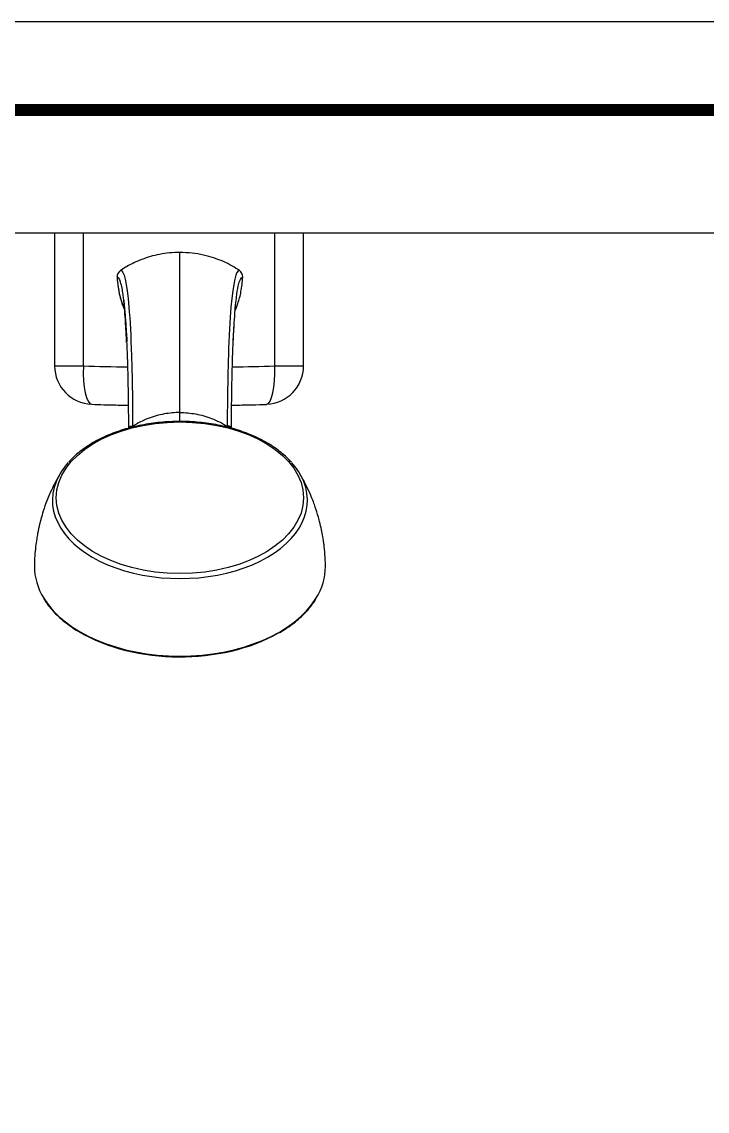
# Model space of a CAD drawing. Extents: x 0 to 1354, y 0 to 992.
# Drawn here: x 436.7 to 615.7, y 707.8 to 992.2 of the extents above; entities that cross this region are included whole.
import ezdxf

# ---------------------------------------------------------------- set-up
doc = ezdxf.new("R2010")
doc.units = 0
doc.header["$LTSCALE"] = 10
doc.header["$MEASUREMENT"] = 0
doc.layers.get('0').update_dxf_attribs({"linetype": 'CONTINUOUS'})
doc.layers.add('1', color=7, linetype='CONTINUOUS')
doc.layers.add('치수선', color=7, linetype='CONTINUOUS', lineweight=20)

msp = doc.modelspace()

# ---------------------------------------------------------------- linework, layer by layer
at = {"lineweight": -3, "ltscale": 0.5}
msp.add_lwpolyline([(0, 0), (1354.08, 0), (1354.08, 992.16), (0, 992.16)], close=True, dxfattribs=at)
at = {"color": 5, "linetype": 'ByBlock', "lineweight": -3, "const_width": 3.12}
msp.add_lwpolyline([(21.77, 42.48), (1332.17, 42.48), (1332.17, 969.12), (21.77, 969.12)], close=True, dxfattribs=at)
at = {"layer": '1', "color": 7, "linetype": 'Continuous', "lineweight": -3}
for p, q in [((445.24, 936.96), (445.24, 902.31)), ((452.74, 936.96), (445.24, 936.96)), ((452.74, 902.31), (452.74, 936.96)), ((502.74, 936.96), (452.74, 936.96)), ((502.74, 902.31), (502.74, 936.96)), ((510.24, 936.96), (502.74, 936.96)), ((510.24, 902.31), (510.24, 936.96)), ((445.24, 902.31), (452.74, 902.31)), ((502.74, 902.31), (510.24, 902.31))]:
    msp.add_line(p, q, dxfattribs=at)
for centre, start, end in [((455.24, 902.31), 180, 268.0491), ((500.24, 902.31), 271.9509, 0)]:
    msp.add_arc(centre, 10, start, end, dxfattribs=at)
for centre, major_axis, ratio, start_param, end_param in [((463.06, 925.56), (1.5, 0.07), 0.010727, 2.977137, 3.179895), ((455.24, 902.31), (-0.34, -9.99), 0.249864, 4.720899, 6.283961), ((500.24, 902.31), (0.34, -9.99), 0.249864, 6.282755, 7.845471), ((462.78, 886.89), (1.74, -0.99), 0.684175, 0.129436, 0.316805), ((493.15, 886.89), (-1.74, -0.99), 0.684175, 5.96638, 6.260639), ((477.96, 867.24), (33.3, 0), 0.612907, 2.637433, 2.901057), ((477.96, 867.24), (33.3, 0), 0.612907, 0.241768, 0.50179), ((477.96, 867.24), (33.3, 0), 0.612907, 2.901057, 6.524954), ((477.96, 849.87), (-38, 0), 0.612907, 6.278701, 6.642681), ((477.96, 849.87), (-38, 0), 0.612907, 2.778809, 3.146077), ((477.96, 849.87), (-38, 0), 0.612907, 0.359496, 2.77881), ((477.96, 849.5), (37.7, 0), 0.612907, 3.941186, 5.464289)]:
    msp.add_ellipse(centre, major_axis=major_axis, ratio=ratio, start_param=start_param, end_param=end_param, dxfattribs=at)
msp.add_ellipse((477.96, 867.92), major_axis=(32.28, 0), ratio=0.612907, dxfattribs=at)
for points, knots in [([(477.96, 931.96), (477.05, 931.93), (475.27, 931.88), (472.68, 931.49), (470.27, 930.91), (468.03, 930.17), (465.99, 929.29), (464.13, 928.32), (462.99, 927.59), (462.44, 927.24)], [0, 0, 0, 0, 0.166314, 0.324879, 0.475645, 0.618567, 0.753616, 0.880766, 1, 1, 1, 1]), ([(477.96, 890.17), (477.96, 892), (477.96, 895.56), (477.96, 900.54), (477.96, 905.17), (477.96, 909.43), (477.96, 914.6), (477.96, 918.97), (477.96, 922.53), (477.96, 924.81), (477.96, 926.75), (477.96, 928.41), (477.96, 929.79), (477.96, 930.89), (477.96, 931.64), (477.96, 931.89), (477.96, 931.96)], [0, 0, 0, 0, 0.066499, 0.133873, 0.201247, 0.268621, 0.335995, 0.470742, 0.538116, 0.60549, 0.672864, 0.740238, 0.807612, 0.874986, 0.94236, 1, 1, 1, 1]), ([(493.49, 927.24), (492.84, 927.65), (491.5, 928.51), (489.27, 929.61), (486.79, 930.58), (484.06, 931.33), (481.09, 931.85), (479.02, 931.92), (477.96, 931.96)], [0, 0, 0, 0, 0.139879, 0.290529, 0.451919, 0.624003, 0.806723, 1, 1, 1, 1]), ([(462.44, 927.24), (463.3, 927.3), (464.09, 924.29), (464.92, 914.32), (465.15, 910.13), (465.48, 899.81), (465.59, 893.69), (465.61, 886.6)], [0, 0, 0, 0, 0.5, 0.5, 0.75, 0.75, 1, 1, 1, 1]), ([(493.49, 927.24), (492.63, 927.3), (491.84, 924.29), (491, 914.32), (490.78, 910.13), (490.45, 899.81), (490.34, 893.69), (490.32, 886.6)], [0, 0, 0, 0, 0.5, 0.5, 0.75, 0.75, 1, 1, 1, 1]), ([(461.56, 925.49), (461.63, 924.62), (461.75, 922.98), (462.21, 920.7), (462.81, 918.63), (463.31, 917.34), (463.59, 916.7)], [0, 0, 0, 0, 0.286827, 0.54299, 0.768573, 1, 1, 1, 1]), ([(463.84, 912.56), (463.77, 913.8), (463.6, 916.26), (463.37, 918.86), (463.14, 920.81), (462.9, 922.43), (462.54, 924.06), (462.09, 925.26), (461.73, 925.41), (461.56, 925.49)], [0, 0, 0, 0, 0.140286, 0.299517, 0.381611, 0.486987, 0.634341, 0.826938, 1, 1, 1, 1]), ([(492.1, 912.72), (492.17, 913.9), (492.24, 915), (492.57, 919.25), (492.85, 921.6), (493.54, 924.72), (493.94, 925.49), (494.37, 925.49)], [0, 0, 0, 0, 0.134705, 0.134705, 0.567353, 0.567353, 1, 1, 1, 1]), ([(492.32, 916.67), (492.6, 917.31), (493.24, 918.95), (494.05, 921.89), (494.26, 924.22), (494.37, 925.49)], [0, 0, 0, 0, 0.23015, 0.580554, 1, 1, 1, 1]), ([(461.78, 923.27), (461.81, 923.02), (461.97, 921.92), (462.37, 920.09), (462.97, 918.23), (463.38, 917.23), (463.51, 916.91)], [0, 0, 0, 0, 0.112698, 0.507102, 0.844775, 1, 1, 1, 1]), ([(463.3, 919.37), (463.3, 919.37), (463.3, 919.35), (463.32, 919.17), (463.34, 918.96), (463.36, 918.72), (463.38, 918.49), (463.42, 918.13), (463.47, 917.62), (463.53, 916.91), (463.61, 916.03), (463.71, 914.75), (463.83, 913), (463.97, 911.05), (464.08, 909.43), (464.09, 908.9), (464.09, 908.72), (464.08, 908.7)], [0, 0, 0, 0, 0.026784, 0.09911, 0.162528, 0.217559, 0.269817, 0.323993, 0.385891, 0.456366, 0.536028, 0.618935, 0.745406, 0.874136, 0.936699, 0.992041, 1, 1, 1, 1]), ([(492.61, 919.2), (492.61, 919.2), (492.62, 919.29), (492.63, 919.38), (492.63, 919.38), (492.63, 919.38)], [0, 0, 0, 0, 0.006517, 0.978273, 1, 1, 1, 1]), ([(463.81, 913.02), (463.86, 912.33), (463.95, 910.82), (464.08, 908.11), (464.19, 905.23), (464.26, 902.77), (464.32, 900.73), (464.36, 899.03), (464.4, 896.99), (464.44, 894.59), (464.47, 891.77), (464.5, 888.85), (464.51, 886.82), (464.51, 885.91)], [0, 0, 0, 0, 0.12306, 0.247351, 0.36681, 0.479661, 0.530538, 0.590261, 0.659449, 0.738095, 0.826174, 0.923628, 1, 1, 1, 1]), ([(491.42, 885.91), (491.42, 886.81), (491.43, 888.85), (491.46, 891.75), (491.49, 894.57), (491.53, 896.97), (491.57, 899), (491.61, 900.68), (491.65, 902.12), (491.69, 903.45), (491.75, 905.37), (491.84, 907.84), (491.97, 910.7), (492.07, 912.29), (492.12, 913.02)], [0, 0, 0, 0, 0.076137, 0.17341, 0.261349, 0.339896, 0.409026, 0.46775, 0.51783, 0.566607, 0.616664, 0.740984, 0.871038, 1, 1, 1, 1]), ([(464.05, 908.45), (464.02, 909.07), (463.95, 910.5), (463.88, 911.82), (463.84, 912.56)], [0, 0, 0, 0, 0.417635, 1, 1, 1, 1]), ([(454.9, 892.31), (455.97, 892.27), (458.42, 892.19), (461.61, 892.12), (463.73, 892.09), (464.46, 892.08)], [0, 0, 0, 0, 0.340258, 0.773675, 1, 1, 1, 1]), ([(477.96, 890.17), (477.28, 890.15), (475.9, 890.11), (473.82, 889.81), (471.74, 889.32), (469.66, 888.63), (467.59, 887.73), (466.28, 886.98), (465.61, 886.59)], [0, 0, 0, 0, 0.157598, 0.318344, 0.482594, 0.650703, 0.823038, 1, 1, 1, 1]), ([(477.96, 890.17), (478.65, 890.15), (480.03, 890.11), (482.11, 889.81), (484.19, 889.32), (486.27, 888.63), (488.34, 887.73), (489.65, 886.98), (490.32, 886.59)], [0, 0, 0, 0, 0.157597, 0.318341, 0.482591, 0.6507, 0.823036, 1, 1, 1, 1]), ([(491.47, 892.09), (491.86, 892.1), (493.67, 892.12), (496.72, 892.17), (499.34, 892.25), (500.58, 892.29)], [0, 0, 0, 0, 0.12956, 0.58937, 1, 1, 1, 1]), ([(477.96, 887.84), (477.52, 887.84), (476.23, 887.82), (474.1, 887.72), (471.59, 887.48), (469.12, 887.11), (466.7, 886.64), (464.34, 886.05), (462.06, 885.35), (459.87, 884.54), (457.78, 883.62), (455.8, 882.61), (453.95, 881.5), (452.24, 880.31), (450.68, 879.03), (449.58, 877.99), (449.04, 877.37), (448.91, 877.22)], [0, 0, 0, 0, 0.038104, 0.110167, 0.182254, 0.254361, 0.3265, 0.398677, 0.470903, 0.543182, 0.615518, 0.687911, 0.760352, 0.832823, 0.905277, 0.977656, 1, 1, 1, 1]), ([(507.06, 877.18), (506.69, 877.6), (505.86, 878.47), (504.42, 879.73), (502.79, 880.96), (501, 882.11), (499.09, 883.16), (497.05, 884.12), (494.91, 884.98), (492.67, 885.73), (490.35, 886.38), (487.95, 886.91), (485.5, 887.32), (483.01, 887.62), (480.49, 887.8), (478.81, 887.84), (477.96, 887.84)], [0, 0, 0, 0, 0.064172, 0.135912, 0.207856, 0.279922, 0.352047, 0.424181, 0.496294, 0.568373, 0.640414, 0.712417, 0.784387, 0.85633, 0.928255, 1, 1, 1, 1]), ([(464.55, 886.11), (464.55, 886.12), (464.57, 886.2), (464.61, 886.26), (464.64, 886.32)], [0, 0, 0, 0, 0.142389, 1, 1, 1, 1]), ([(464.64, 886.32), (464.68, 886.38), (464.73, 886.44), (464.87, 886.53), (464.98, 886.58), (465.09, 886.6), (465.13, 886.61), (465.22, 886.62), (465.23, 886.62), (465.5, 886.62), (465.6, 886.6), (465.61, 886.6)], [0, 0, 0, 0, 0.25, 0.25, 0.5, 0.5, 0.625, 0.625, 0.75, 0.75, 1, 1, 1, 1]), ([(465.61, 886.6), (465.59, 886.58), (465.57, 886.56), (465.51, 886.52), (465.48, 886.5), (465.44, 886.46), (465.42, 886.45), (465.41, 886.44), (465.41, 886.44), (465.32, 886.37), (465.23, 886.3), (465.15, 886.23)], [0, 0, 0, 0, 0.14507, 0.14507, 0.350264, 0.350264, 0.426266, 0.426266, 0.445266, 0.445266, 1, 1, 1, 1]), ([(446.66, 874.22), (445.94, 872.99), (444.71, 870.68), (443.28, 867.38), (442.32, 864.66), (441.76, 862.76), (441.43, 861.48), (441.21, 860.58), (441, 859.63), (440.77, 858.48), (440.52, 857), (440.25, 855.06), (440.03, 852.64), (439.97, 850.87), (439.96, 849.9)], [0, 0, 0, 0, 0.167641, 0.309131, 0.422696, 0.506692, 0.541795, 0.577986, 0.615261, 0.656643, 0.715072, 0.791926, 0.887013, 1, 1, 1, 1]), ([(515.96, 849.9), (515.96, 850.65), (515.92, 852), (515.79, 853.82), (515.64, 855.24), (515.48, 856.5), (515.26, 857.9), (514.93, 859.67), (514.5, 861.51), (514.05, 863.16), (513.67, 864.42), (513.27, 865.6), (512.76, 867.03), (511.97, 868.97), (510.81, 871.46), (509.84, 873.25), (509.27, 874.22)], [0, 0, 0, 0, 0.087346, 0.158901, 0.214456, 0.254081, 0.308623, 0.380228, 0.465919, 0.530244, 0.581349, 0.620955, 0.67698, 0.759089, 0.866966, 1, 1, 1, 1]), ([(442.46, 841.52), (442.64, 841.21), (443.15, 840.38), (444.16, 839.08), (445.48, 837.62), (446.98, 836.22), (448.63, 834.89), (450.17, 833.81), (451.19, 833.19), (451.58, 832.97)], [0, 0, 0, 0, 0.095358, 0.256817, 0.418534, 0.580451, 0.74251, 0.904658, 1, 1, 1, 1]), ([(503.83, 832.65), (503.89, 832.69), (504.63, 833.08), (505.93, 833.93), (507.71, 835.2), (509.32, 836.54), (510.78, 837.96), (512.05, 839.44), (512.94, 840.61), (513.34, 841.29), (513.43, 841.45)], [0, 0, 0, 0, 0.013851, 0.170486, 0.327134, 0.483769, 0.640358, 0.796856, 0.953207, 1, 1, 1, 1])]:
    msp.add_open_spline(points, degree=3, knots=knots, dxfattribs=at)
for points in [[(462.44, 927.24), (461.9, 926.87), (461.53, 926.14), (461.56, 925.49)], [(494.37, 925.49), (494.4, 926.14), (494.03, 926.87), (493.49, 927.24)], [(491.89, 908.71), (491.96, 910.14), (492.02, 911.48), (492.1, 912.72)], [(452.74, 902.31), (456.57, 902.19), (460.41, 902.13), (464.28, 902.1)], [(491.66, 902.1), (495.39, 902.14), (499.08, 902.2), (502.74, 902.31)], [(477.96, 887.92), (477.96, 888.68), (477.96, 889.43), (477.96, 890.17)], [(464.88, 886.16), (465.12, 886.32), (465.36, 886.46), (465.61, 886.6)], [(465.61, 886.59), (465.61, 886.59), (465.61, 886.59), (465.61, 886.6)], [(491.29, 886.32), (491.1, 886.6), (490.74, 886.66), (490.32, 886.6)], [(490.32, 886.59), (490.32, 886.59), (490.32, 886.59), (490.32, 886.6)], [(490.32, 886.6), (490.48, 886.48), (490.65, 886.36), (490.81, 886.24)], [(491.05, 886.16), (490.81, 886.32), (490.57, 886.46), (490.32, 886.6)], [(491.42, 885.86), (491.41, 886.04), (491.37, 886.21), (491.29, 886.32)]]:
    msp.add_open_spline(points, degree=3, dxfattribs=at)
at = {"layer": '치수선', "lineweight": -3}
msp.add_line((949.47, 936.96), (172.74, 936.96), dxfattribs=at)

doc.saveas('drawing.dxf')
